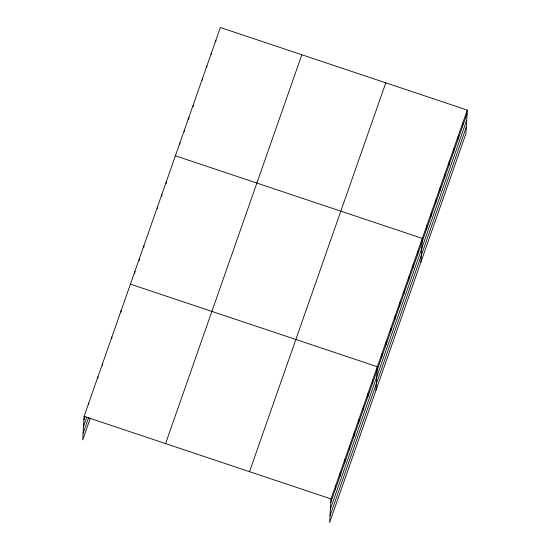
<?xml version="1.0" encoding="UTF-8"?>
<svg xmlns="http://www.w3.org/2000/svg" width="550" height="550" viewBox="0 0 550 550"><rect width="100%" height="100%" fill="white"/><g stroke="black" fill="none" stroke-linecap="round" stroke-linejoin="round"><path stroke-width="0.82" d="M467.28 110.096L330.997 498.933L329.643 522.5L465.919 133.657L467.28 110.096L220.357 27.5L84.081 416.343L82.72 439.904L90.351 418.131M88.632 404.518L88.715 403.123M97.9 378.084L97.983 376.681M102.493 365.558L102.609 363.461M111.801 338.422L111.877 337.019M121.069 311.981L121.144 310.578M134.791 273.405L134.908 271.301M139.287 260.576L139.411 258.472M143.784 247.741L143.907 245.637M157.314 208.546L157.396 207.144M161.776 196.419L161.892 194.315M166.272 183.583L166.389 181.479M179.802 144.389L179.884 142.986M184.298 131.553L184.381 130.151M188.76 119.426L188.877 117.322M193.256 106.59L193.332 105.194M202.29 80.231L202.373 78.829M206.786 67.396L206.869 65.993M211.282 54.567L211.365 53.164M215.779 41.731L215.861 40.329M335.431 489.218L335.631 485.712M340.065 475.998L340.264 472.498M344.699 462.777L344.898 459.277M349.332 449.556L349.532 446.057M353.966 436.336L354.166 432.836M358.6 423.115L358.799 419.616M363.234 409.894L363.433 406.395M367.868 396.674L368.067 393.174M372.501 383.453L372.701 379.954M375.973 390.294L377.334 366.733L130.412 284.137M381.631 357.404L381.831 353.897M386.127 344.575L386.327 341.069M390.624 331.739L390.83 328.233M395.12 318.911L395.326 315.404M399.616 306.075L399.822 302.569M404.119 293.246L404.319 289.74M408.616 280.411L408.815 276.911M413.112 267.582L413.311 264.076M417.608 254.746L417.808 251.247M420.949 261.979L422.311 238.411L175.388 155.815M426.601 229.089L426.807 225.583M431.097 216.253L431.303 212.747M435.6 203.424L435.799 199.918M440.096 190.589L440.296 187.089M444.592 177.76L444.792 174.254M449.089 164.924L449.288 161.425M453.585 152.096L453.791 148.589M458.081 139.267L458.288 135.761M462.578 126.431L462.784 122.925M83.875 419.842L84.968 416.735M83.497 426.463L86.763 417.134M83.098 433.283L88.55 417.732M165.564 443.596L301.84 54.759M249.514 471.68L385.797 82.837M330.798 502.439L467.081 113.603M330.419 509.059L466.696 120.223M330.021 515.879L466.304 127.043M84.081 416.343L330.997 498.933"/></g></svg>
